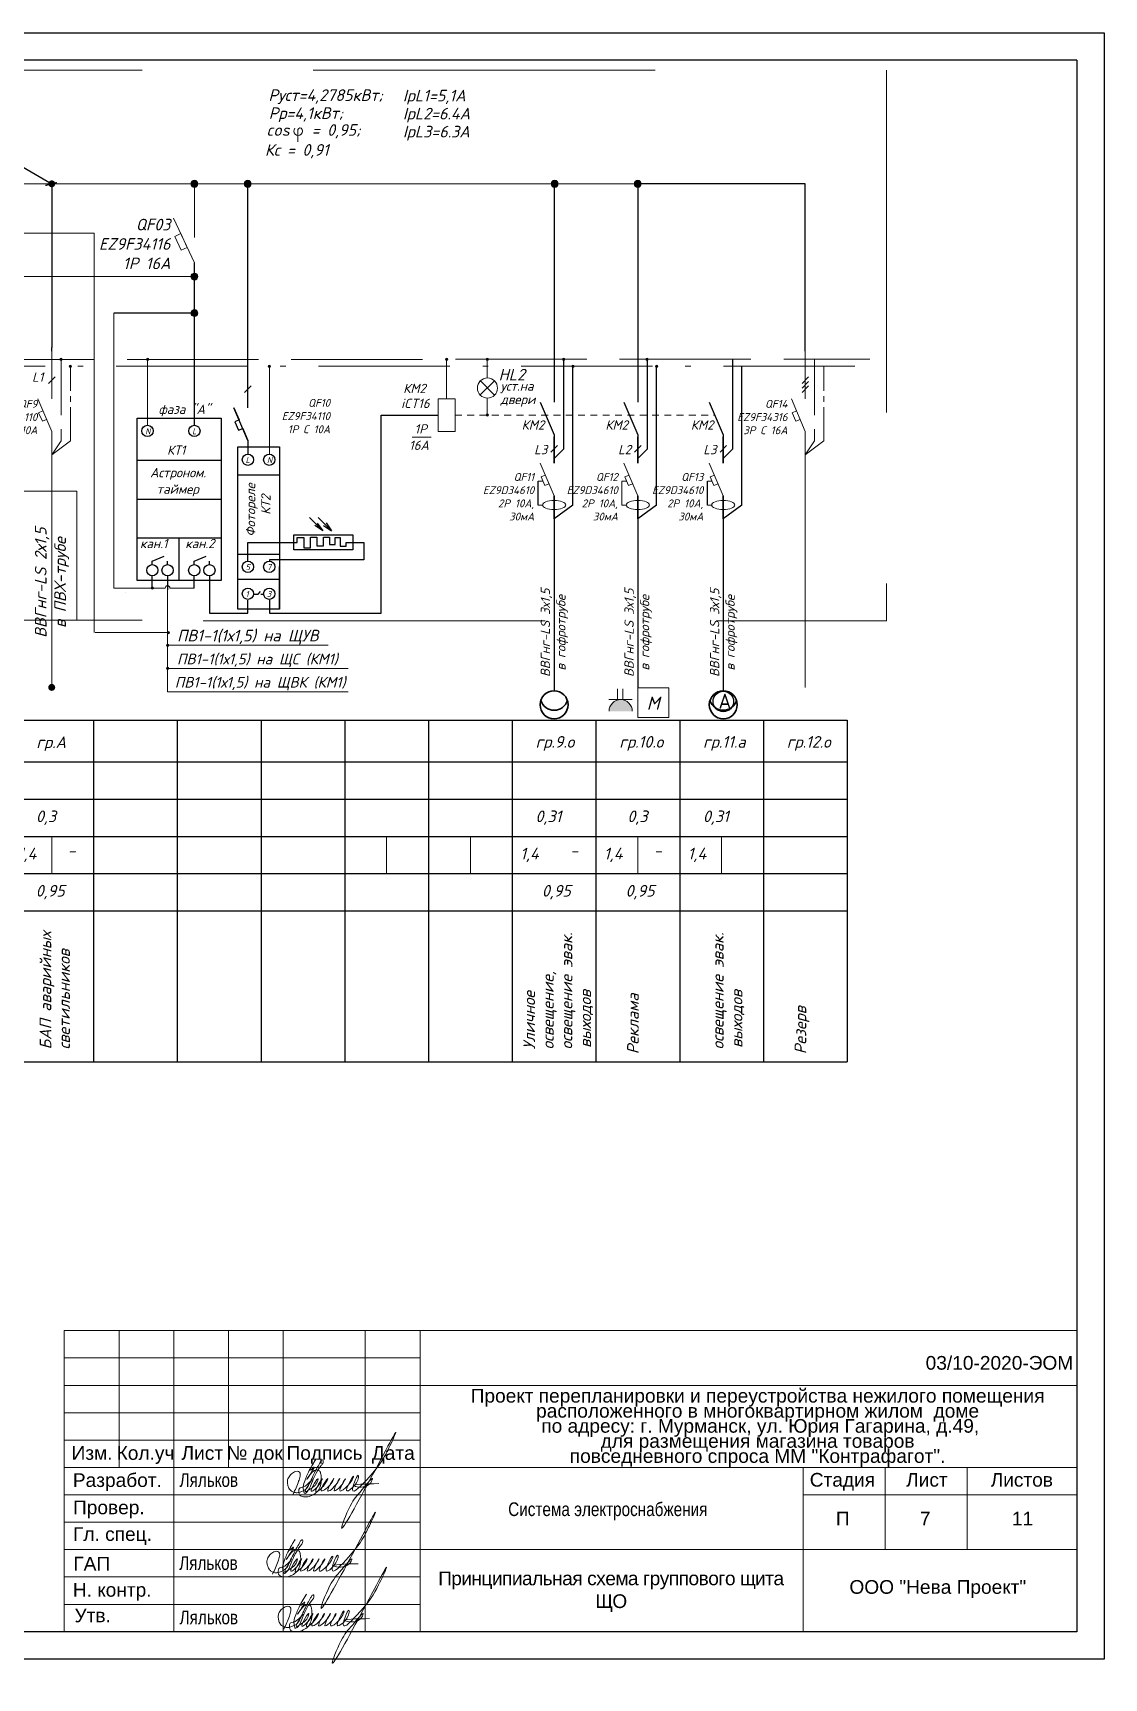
# Model space of a CAD drawing. Header units: metres. Extents: x -472 to 201, y -446 to -235.
# Drawn here: x -113.64 to -94.06, y -375.66 to -345.61 of the extents above; entities that cross this region are included whole.
import ezdxf
from ezdxf import colors
from ezdxf.entities.mleader import LeaderData, LeaderLine
from ezdxf.enums import TextEntityAlignment as Align
from ezdxf.math import Vec2, Vec3

# ---------------------------------------------------------------- set-up
doc = ezdxf.new("R2010")
doc.units = ezdxf.units.M
doc.header["$MEASUREMENT"] = 0
for name, pattern in [('ACAD_ISO02W100', [15, 12, -3]), ('ACAD_ISO04W100', [30, 24, -3, 0, -3]), ('ACAD_ISO10W100', [18, 12, -3, 0, -3]), ('HIDDEN2', [0.1875, 0.125, -0.0625]), ('K5LT_THIN', [0])]:
    doc.linetypes.add(name, pattern=pattern)
for name, color, linetype in [('04-ЭО_схема', 250, 'Continuous'), ('Системный слой', 7, 'Continuous'), ('Электрика', 7, 'Continuous'), ('ЭО_схема', 250, 'Continuous')]:
    doc.layers.add(name, color=color, linetype=linetype)
for name, color, linetype, lineweight in [('Level 63', 7, 'Continuous', 0), ('to-text', 7, 'Continuous', 5), ('КОПИЯ 0', 7, 'Continuous', 15), ('Текст', 7, 'Continuous', 13), ('тонкий', 7, 'Continuous', 9), ('ЭО', 10, 'Continuous', 35)]:
    doc.layers.add(name, color=color, linetype=linetype, lineweight=lineweight)
doc.styles.add('GOST 2.304', font='CS_Gost2304.shx')
doc.styles.get("Standard").update_dxf_attribs({"font": 'txt.shx'})
doc.styles.add('Style-Arial', font='arial.ttf')
doc.styles.add('ГОСТ 400', font='isocpeur.ttf', dxfattribs={"width": 0.8, "oblique": 15, "height": 400})
doc.styles.add('СТАНДАРТ', font='isocpeui.ttf', dxfattribs={"height": 0.25})

# ---------------------------------------------------------------- blocks, each defined once
blk = doc.blocks.new('рамка')
for p, q in [((15611.99, 1660.01), (16031.99, 1660.01)), ((15611.99, 1363.01), (15611.99, 1660.01)), ((16031.99, 1660.01), (16031.99, 1363.01)), ((16026.99, 1655.01), (15631.99, 1655.01)), ((15631.99, 1368.01), (15631.99, 1655.01)), ((16026.99, 1655.01), (16026.99, 1368.01)), ((16026.99, 1368.01), (15631.99, 1368.01)), ((16031.99, 1363.01), (15611.99, 1363.01))]:
    blk.add_line(p, q)
at = {"extrusion": (0, 1, 0)}
for points, elevation in [([(-15631.99, 0), (-15611.99, 0)], 1518.01), ([(-15616.99, 0), (-15631.99, 0)], 1508.01), ([(-15616.99, 0), (-15631.99, 0)], 1493.01), ([(-15616.99, 0), (-15631.99, 0)], 1473.01), ([(-15611.99, 0), (-15631.99, 0)], 1453.01), ([(-15619.99, 0), (-15631.99, 0)], 1428.01), ([(-15619.99, 0), (-15631.99, 0)], 1393.01), ([(-15631.99, 0), (-15619.99, 0)], 1368.01)]:
    blk.add_lwpolyline(points, dxfattribs=dict(at, elevation=elevation))
at = {"extrusion": (1, 0, 0)}
for points, elevation in [([(1453.01, 0), (1518.01, 0)], 15616.99), ([(1453.01, 0), (1518.01, 0)], 15621.99), ([(1453.01, 0), (1518.01, 0)], 15626.99), ([(1368.01, 0), (1453.01, 0)], 15619.99), ([(1368.01, 0), (1453.01, 0)], 15624.99)]:
    blk.add_lwpolyline(points, dxfattribs=dict(at, elevation=elevation))
at = {"layer": 'to-text', "style": 'СТАНДАРТ', "oblique": 0.2618}
for s, p in [('Согласовано', (15615.44, 1466.54)), ('Взам. инв. N%%D ', (15623.99, 1428.75)), ('Подп. и дата', (15623.99, 1397.37)), ('Инв. N%%D подл.', (15623.56, 1370.36))]:
    blk.add_text(s, height=2.5, rotation=90, dxfattribs=at).set_placement(p)
blk = doc.blocks.new('S201')
at = {"color": 0}
for p, q in [((0, -11), (0, -0.75)), ((-0.71, -7.71), (0.71, -6.29)), ((0, -4), (0, -11)), ((-3, -11), (0, -18)), ((-1.9, -13.58), (-2.81, -13.98)), ((-2.81, -13.98), (-2.02, -15.81)), ((-2.02, -15.81), (-1.11, -15.42)), ((0, -23), (0, -18)), ((4, -20), (0, -23)), ((2, -20), (0, -23))]:
    blk.add_line(p, q, dxfattribs=at)
at = {"color": 0, "linetype": 'ACAD_ISO02W100'}
blk.add_line((2, -2.5), (2, -20), dxfattribs=at)
at = {"color": 0, "linetype": 'ACAD_ISO04W100', "ltscale": 0.3}
blk.add_line((4, -20), (4, -4), dxfattribs=at)
blk = doc.blocks.new('Светильник ДРЛ')
at = {"layer": 'ЭО'}
blk.add_circle((0, 300), 300, dxfattribs=at)
blk.add_arc((0, 483), 300, 197.7524, 342.2476, dxfattribs=at)
blk = doc.blocks.new('A$C7DAC6763')
blk.add_line((0.88, 2.32), (0.88, 0))
for centre, radius, start, end in [((0.93, 2.3), 0.93, 139.3706, 43.0919), ((1.37, 2.45), 0.511, 64.7496, 193.4068)]:
    blk.add_arc(centre, radius, start, end)
blk = doc.blocks.new('_ArchTick')
at = {"color": 0, "linetype": 'ByBlock', "lineweight": 30, "const_width": 0.15}
blk.add_lwpolyline([(-0.5, -0.5), (0.5, 0.5)], dxfattribs=at)

msp = doc.modelspace()

# ---------------------------------------------------------------- hatches: boundary and pattern name
at = {"layer": '04-ЭО_схема', "lineweight": 18}
h = msp.add_hatch(color=7, dxfattribs=at)
edge = h.paths.add_edge_path()
edge.add_arc((-113.294, -348.366), 0.0638, 0, 360)
h = msp.add_hatch(color=7, dxfattribs=at)
edge = h.paths.add_edge_path()
edge.add_arc((-110.687, -348.366), 0.0638, 0, 360)
h = msp.add_hatch(color=7, dxfattribs=at)
edge = h.paths.add_edge_path()
edge.add_arc((-109.712, -348.366), 0.0638, 0, 360)
h = msp.add_hatch(color=7, dxfattribs=at)
edge = h.paths.add_edge_path()
edge.add_arc((-104.104, -348.366), 0.0638, 0, 360)
h = msp.add_hatch(color=7, dxfattribs=at)
edge = h.paths.add_edge_path()
edge.add_arc((-102.586, -348.366), 0.0638, 0, 360)
h = msp.add_hatch(color=7, dxfattribs=at)
edge = h.paths.add_edge_path()
edge.add_arc((-110.687, -350.06), 0.0638, 0, 360)
h = msp.add_hatch(color=7, dxfattribs=at)
edge = h.paths.add_edge_path()
edge.add_arc((-110.687, -350.726), 0.0638, 0, 360)
h = msp.add_hatch(color=1, dxfattribs=at)
edge = h.paths.add_edge_path()
edge.add_arc((-113.294, -357.563), 0.0638, 0, 360)
at = {"layer": 'КОПИЯ 0'}
h = msp.add_hatch(color=256, dxfattribs=at)
edge = h.paths.add_edge_path()
edge.add_arc((-109.707, -348.362), 0.0213, 0, 360)
h = msp.add_hatch(color=256, dxfattribs=at)
edge = h.paths.add_edge_path()
edge.add_arc((-104.099, -348.362), 0.0213, 0, 360)
h = msp.add_hatch(color=256, dxfattribs=at)
edge = h.paths.add_edge_path()
edge.add_arc((-102.581, -348.362), 0.0213, 0, 360)
h = msp.add_hatch(color=256, dxfattribs=at)
edge = h.paths.add_edge_path()
edge.add_arc((-110.687, -350.726), 0.0213, 0, 360)
h = msp.add_hatch(color=256, dxfattribs=at)
edge = h.paths.add_edge_path()
edge.add_arc((-113.124, -351.57), 0.0213, 0, 360)
h = msp.add_hatch(color=256, dxfattribs=at)
edge = h.paths.add_edge_path()
edge.add_arc((-112.956, -351.698), 0.0213, 0, 360)
h = msp.add_hatch(color=256, dxfattribs=at)
edge = h.paths.add_edge_path()
edge.add_arc((-111.544, -351.572), 0.0213, 0, 360)
h = msp.add_hatch(color=256, dxfattribs=at)
edge = h.paths.add_edge_path()
edge.add_arc((-109.316, -351.698), 0.0213, 0, 360)
h = msp.add_hatch(color=256, dxfattribs=at)
edge = h.paths.add_edge_path()
edge.add_arc((-106.078, -351.571), 0.0213, 0, 360)
h = msp.add_hatch(color=256, dxfattribs=at)
edge = h.paths.add_edge_path()
edge.add_arc((-105.335, -351.57), 0.0213, 0, 360)
h = msp.add_hatch(color=256, dxfattribs=at)
edge = h.paths.add_edge_path()
edge.add_arc((-103.941, -351.571), 0.0213, 0, 360)
h = msp.add_hatch(color=256, dxfattribs=at)
edge = h.paths.add_edge_path()
edge.add_arc((-103.771, -351.698), 0.0213, 0, 360)
h = msp.add_hatch(color=256, dxfattribs=at)
edge = h.paths.add_edge_path()
edge.add_arc((-102.415, -351.571), 0.0213, 0, 360)
h = msp.add_hatch(color=256, dxfattribs=at)
edge = h.paths.add_edge_path()
edge.add_arc((-102.239, -351.698), 0.0213, 0, 360)
h = msp.add_hatch(color=256, dxfattribs=at)
edge = h.paths.add_edge_path()
edge.add_arc((-105.335, -352.59), 0.0213, 0, 360)
h = msp.add_hatch(color=256, dxfattribs=at)
edge = h.paths.add_edge_path()
edge.add_arc((-111.456, -355.749), 0.0213, 0, 360)
h = msp.add_hatch(color=256, dxfattribs=at)
edge = h.paths.add_edge_path()
edge.add_arc((-111.161, -356.562), 0.0213, 0, 360)
h = msp.add_hatch(color=256, dxfattribs=at)
edge = h.paths.add_edge_path()
edge.add_arc((-111.178, -356.792), 0.0213, 0, 360)
h = msp.add_hatch(color=256, dxfattribs=at)
edge = h.paths.add_edge_path()
edge.add_arc((-111.178, -357.217), 0.0213, 0, 360)
at = {"layer": 'ЭО', "lineweight": 13, "ltscale": 238.095238}
h = msp.add_hatch(color=256, dxfattribs=at)
h.dxf.hatch_style = 1
edge = h.paths.add_edge_path()
edge.add_line((-103.111, -357.999), (-102.686, -357.999))
edge.add_arc((-102.898, -357.999), 0.212, 360, 540)

# ---------------------------------------------------------------- linework, layer by layer
at = {"color": 0, "linetype": 'ACAD_ISO02W100'}
for p, q in [((-103.944, -351.571), (-103.944, -353.212)), ((-102.414, -351.571), (-102.414, -353.212)), ((-100.853, -351.571), (-100.853, -353.212))]:
    msp.add_line(p, q, dxfattribs=at)
at = {"color": 0, "linetype": 'ACAD_ISO04W100', "ltscale": 0.3}
for p, q in [((-103.774, -354.232), (-103.774, -351.698)), ((-102.244, -354.232), (-102.244, -351.698)), ((-100.683, -354.232), (-100.683, -351.698))]:
    msp.add_line(p, q, dxfattribs=at)
at = {"color": 0}
for p, q in [((-102.414, -353.212), (-102.584, -353.382)), ((-104.405, -354.232), (-104.405, -353.798)), ((-101.313, -354.232), (-101.313, -353.798)), ((-104.114, -354.487), (-104.114, -354.062)), ((-103.774, -354.232), (-104.114, -354.487)), ((-102.584, -354.487), (-102.584, -354.062)), ((-102.244, -354.232), (-102.584, -354.487)), ((-101.023, -354.487), (-101.023, -354.062)), ((-100.683, -354.232), (-101.023, -354.487))]:
    msp.add_line(p, q, dxfattribs=at)
at = {"color": 1, "linetype": 'ByBlock', "transparency": 33554687}
msp.add_circle((-101.022, -357.821), 0.187, dxfattribs=at)
at = {"color": 5, "linetype": 'Continuous', "lineweight": 0}
for points in [[(-108.884, -372.297), (-108.782, -372.062), (-108.757, -371.968), (-108.757, -371.915), (-108.788, -371.884), (-108.837, -371.884), (-108.914, -371.928), (-108.969, -371.998), (-108.984, -372.038), (-108.984, -372.107), (-108.967, -372.171), (-108.924, -372.231), (-108.875, -372.26), (-108.808, -372.271), (-108.74, -372.253), (-108.681, -372.226), (-108.641, -372.195), (-108.57, -372.071), (-108.504, -371.935), (-108.45, -371.825), (-108.394, -371.728), (-108.356, -371.675), (-108.339, -371.671), (-108.332, -371.696), (-108.343, -371.737), (-108.376, -371.782), (-108.567, -372.15), (-108.628, -372.255), (-108.673, -372.282), (-108.686, -372.261), (-108.691, -372.239), (-108.699, -372.164), (-108.666, -372.04), (-108.571, -371.834), (-108.472, -371.663), (-108.569, -371.861), (-108.506, -371.805), (-108.635, -372.028), (-108.534, -371.898), (-108.46, -371.855), (-108.404, -371.87), (-108.377, -371.93), (-108.369, -372.027), (-108.44, -372.25), (-108.528, -372.314), (-108.592, -372.341), (-108.692, -372.345), (-108.76, -372.316), (-108.773, -372.294), (-108.78, -372.243), (-108.767, -372.192), (-108.691, -372.164), (-108.538, -372.027), (-108.654, -372.255), (-108.594, -372.22), (-108.44, -372.066), (-108.428, -372.021), (-108.553, -372.238), (-108.42, -372.137), (-108.352, -372.014), (-108.469, -372.247), (-108.307, -372.119), (-108.249, -372.014), (-108.372, -372.231), (-108.206, -372.125), (-108.139, -372.014), (-108.249, -372.234), (-108.079, -372.097), (-108.032, -372.014), (-108.133, -372.23), (-107.936, -372.038), (-107.931, -372.026), (-108.029, -372.218), (-107.785, -371.992), (-107.782, -371.982), (-107.906, -372.222), (-107.687, -371.991), (-107.687, -371.962), (-107.797, -372.21), (-107.496, -371.985), (-107.152, -371.492), (-107.017, -371.202), (-107.995, -372.895), (-107.812, -372.463), (-107.587, -372.172), (-107.434, -372.019), (-107.489, -372.116), (-107.76, -372.148), (-107.317, -372.105)], [(-109.26, -373.759), (-109.157, -373.524), (-109.132, -373.43), (-109.132, -373.377), (-109.163, -373.345), (-109.212, -373.345), (-109.29, -373.39), (-109.345, -373.46), (-109.359, -373.5), (-109.359, -373.569), (-109.342, -373.632), (-109.299, -373.693), (-109.25, -373.722), (-109.183, -373.733), (-109.115, -373.714), (-109.057, -373.688), (-109.017, -373.657), (-108.945, -373.533), (-108.879, -373.397), (-108.825, -373.287), (-108.769, -373.189), (-108.732, -373.137), (-108.714, -373.133), (-108.708, -373.158), (-108.719, -373.199), (-108.751, -373.243), (-108.942, -373.612), (-109.003, -373.717), (-109.049, -373.743), (-109.061, -373.722), (-109.067, -373.701), (-109.074, -373.626), (-109.041, -373.502), (-108.946, -373.295), (-108.848, -373.125), (-108.945, -373.323), (-108.882, -373.267), (-109.01, -373.49), (-108.91, -373.36), (-108.836, -373.317), (-108.779, -373.332), (-108.753, -373.392), (-108.745, -373.489), (-108.815, -373.712), (-108.903, -373.776), (-108.968, -373.803), (-109.067, -373.807), (-109.136, -373.777), (-109.148, -373.756), (-109.156, -373.705), (-109.142, -373.654), (-109.066, -373.626), (-108.913, -373.489), (-109.029, -373.716), (-108.969, -373.682), (-108.815, -373.528), (-108.803, -373.483), (-108.928, -373.699), (-108.795, -373.598), (-108.727, -373.476), (-108.844, -373.709), (-108.682, -373.581), (-108.624, -373.476), (-108.747, -373.693), (-108.581, -373.587), (-108.515, -373.476), (-108.624, -373.695), (-108.454, -373.559), (-108.407, -373.476), (-108.509, -373.692), (-108.311, -373.5), (-108.306, -373.488), (-108.405, -373.68), (-108.16, -373.453), (-108.158, -373.443), (-108.282, -373.684), (-108.063, -373.453), (-108.063, -373.424), (-108.172, -373.672), (-107.872, -373.447), (-107.528, -372.954), (-107.393, -372.664), (-108.37, -374.357), (-108.187, -373.925), (-107.962, -373.634), (-107.809, -373.481), (-107.865, -373.577), (-108.135, -373.61), (-107.692, -373.567)], [(-109.054, -374.76), (-108.951, -374.525), (-108.926, -374.431), (-108.926, -374.378), (-108.957, -374.347), (-109.006, -374.347), (-109.084, -374.391), (-109.139, -374.461), (-109.153, -374.502), (-109.153, -374.57), (-109.136, -374.634), (-109.093, -374.695), (-109.044, -374.723), (-108.977, -374.734), (-108.909, -374.716), (-108.851, -374.689), (-108.81, -374.658), (-108.739, -374.535), (-108.673, -374.399), (-108.619, -374.288), (-108.563, -374.191), (-108.526, -374.139), (-108.508, -374.134), (-108.502, -374.159), (-108.513, -374.2), (-108.545, -374.245), (-108.736, -374.613), (-108.797, -374.719), (-108.843, -374.745), (-108.855, -374.724), (-108.86, -374.703), (-108.868, -374.627), (-108.835, -374.504), (-108.74, -374.297), (-108.642, -374.127), (-108.739, -374.324), (-108.676, -374.268), (-108.804, -374.491), (-108.704, -374.361), (-108.63, -374.318), (-108.573, -374.333), (-108.546, -374.393), (-108.539, -374.49), (-108.609, -374.713), (-108.697, -374.777), (-108.762, -374.804), (-108.861, -374.808), (-108.93, -374.779), (-108.942, -374.757), (-108.95, -374.707), (-108.936, -374.655), (-108.86, -374.628), (-108.707, -374.491), (-108.823, -374.718), (-108.763, -374.684), (-108.609, -374.529), (-108.597, -374.484), (-108.722, -374.701), (-108.589, -374.6), (-108.521, -374.477), (-108.638, -374.71), (-108.476, -374.582), (-108.418, -374.477), (-108.541, -374.695), (-108.375, -374.589), (-108.308, -374.477), (-108.418, -374.697), (-108.248, -374.56), (-108.201, -374.477), (-108.303, -374.694), (-108.105, -374.502), (-108.1, -374.489), (-108.199, -374.682), (-107.954, -374.455), (-107.952, -374.445), (-108.076, -374.685), (-107.857, -374.455), (-107.857, -374.426), (-107.966, -374.674), (-107.666, -374.449), (-107.322, -373.956), (-107.187, -373.665), (-108.164, -375.358), (-107.981, -374.926), (-107.756, -374.636), (-107.603, -374.482), (-107.659, -374.579), (-107.929, -374.611), (-107.486, -374.569)]]:
    msp.add_spline(points, degree=3, dxfattribs=at)
at = {"layer": '04-ЭО_схема', "color": 7, "lineweight": 18}
for p, q in [((-120.705, -348.366), (-102.584, -348.366)), ((-110.687, -348.366), (-110.687, -349.347)), ((-110.687, -349.807), (-111.066, -348.996)), ((-119.681, -349.266), (-112.52, -349.266)), ((-112.52, -349.266), (-112.52, -356.562)), ((-111.045, -349.327), (-110.935, -349.276)), ((-110.927, -349.578), (-111.045, -349.327)), ((-110.935, -349.276), (-110.818, -349.527)), ((-110.818, -349.527), (-110.927, -349.578)), ((-114.616, -350.06), (-110.687, -350.06)), ((-112.16, -350.728), (-112.16, -355.749)), ((-110.687, -351.706), (-110.687, -352.645)), ((-105.335, -351.913), (-105.335, -351.571)), ((-106.078, -352.294), (-106.078, -352.293)), ((-105.335, -352.592), (-105.335, -352.28)), ((-112.16, -355.749), (-111.22, -355.749)), ((-111.178, -355.608), (-111.178, -356.332)), ((-111.178, -355.713), (-111.178, -357.642)), ((-111.135, -355.749), (-110.689, -355.749)), ((-111.178, -356.792), (-111.178, -356.332)), ((-111.161, -356.562), (-112.503, -356.562)), ((-111.178, -356.792), (-108.245, -356.792)), ((-111.178, -357.217), (-107.88, -357.217)), ((-111.178, -357.642), (-108.245, -357.642)), ((-111.178, -357.642), (-107.88, -357.642))]:
    msp.add_line(p, q, dxfattribs=at)
at = {"layer": '04-ЭО_схема', "color": 7}
for p, q in [((-113.294, -348.366), (-113.294, -351.358)), ((-104.114, -348.366), (-104.114, -352.355)), ((-102.584, -348.366), (-102.584, -352.355)), ((-99.524, -348.366), (-102.584, -348.366)), ((-99.524, -351.422), (-99.524, -348.366)), ((-110.687, -352.776), (-110.687, -349.807)), ((-110.687, -350.726), (-112.16, -350.728)), ((-104.114, -351.692), (-104.114, -352.355)), ((-102.584, -351.692), (-102.584, -352.355)), ((-104.369, -352.355), (-104.114, -352.95)), ((-102.839, -352.355), (-102.584, -352.95)), ((-101.278, -352.355), (-101.023, -352.95)), ((-111.731, -352.645), (-110.199, -352.645)), ((-111.731, -355.608), (-111.731, -352.645)), ((-110.199, -352.645), (-110.199, -355.608)), ((-106.939, -352.592), (-106.231, -352.592)), ((-104.114, -352.95), (-104.114, -353.467)), ((-104.114, -353.467), (-104.114, -352.984)), ((-102.584, -352.95), (-102.584, -353.467)), ((-102.584, -353.467), (-102.584, -352.984)), ((-101.023, -352.95), (-101.023, -353.467)), ((-101.023, -353.467), (-101.023, -352.984)), ((-109.896, -353.172), (-109.13, -353.172)), ((-109.896, -356.135), (-109.896, -353.172)), ((-109.13, -353.172), (-109.13, -356.135)), ((-104.174, -353.269), (-104.054, -353.148)), ((-103.944, -353.212), (-104.114, -353.382)), ((-102.644, -353.269), (-102.524, -353.148)), ((-101.083, -353.269), (-100.963, -353.148)), ((-100.853, -353.212), (-101.023, -353.382)), ((-111.731, -353.411), (-110.199, -353.411)), ((-109.896, -353.683), (-109.13, -353.683)), ((-111.731, -354.127), (-110.199, -354.127)), ((-104.114, -354.062), (-104.114, -354.725)), ((-102.584, -354.062), (-102.584, -354.725)), ((-101.023, -354.062), (-101.023, -354.725)), ((-108.343, -354.704), (-108.584, -354.463)), ((-108.423, -354.461), (-108.183, -354.701)), ((-111.731, -354.829), (-110.199, -354.829)), ((-110.965, -355.608), (-110.965, -354.829)), ((-108.81, -354.916), (-108.81, -354.823)), ((-108.81, -354.823), (-108.689, -354.823)), ((-108.343, -354.704), (-108.486, -354.606)), ((-108.441, -354.561), (-108.343, -354.704)), ((-108.326, -354.604), (-108.183, -354.701)), ((-108.28, -354.559), (-108.183, -354.701)), ((-104.114, -354.725), (-104.114, -357.626)), ((-102.584, -354.725), (-102.584, -357.573)), ((-101.023, -354.725), (-101.023, -357.626)), ((-109.896, -355.127), (-109.13, -355.127)), ((-108.869, -354.916), (-108.81, -354.916)), ((-111.456, -355.257), (-111.24, -355.165)), ((-111.456, -355.321), (-111.456, -355.257)), ((-111.178, -355.321), (-111.178, -355.258)), ((-110.689, -355.257), (-110.474, -355.165)), ((-110.689, -355.321), (-110.689, -355.257)), ((-110.412, -355.321), (-110.412, -355.258)), ((-109.13, -356.135), (-109.13, -355.356)), ((-110.199, -355.608), (-111.731, -355.608)), ((-111.456, -355.749), (-111.456, -355.528)), ((-111.178, -355.528), (-111.178, -355.78)), ((-110.689, -355.749), (-110.689, -355.528)), ((-110.412, -355.528), (-110.412, -355.834)), ((-109.896, -355.584), (-109.13, -355.584)), ((-111.942, -355.834), (-111.942, -355.834)), ((-109.13, -356.135), (-109.896, -356.135)), ((-127.527, -358.159), (-107.769, -358.159)), ((-126.894, -358.159), (-101.819, -358.159)), ((-123.834, -358.159), (-98.759, -358.159)), ((-112.529, -358.159), (-112.529, -364.401)), ((-110.999, -358.159), (-110.999, -364.401)), ((-109.469, -358.159), (-109.469, -364.401)), ((-107.939, -358.159), (-107.939, -364.401)), ((-106.409, -358.159), (-106.409, -364.401)), ((-106.409, -358.159), (-106.409, -364.401)), ((-106.409, -358.159), (-106.409, -364.401)), ((-106.409, -358.159), (-106.409, -364.401)), ((-106.409, -358.159), (-106.409, -364.401)), ((-104.879, -358.159), (-104.879, -364.401)), ((-104.879, -358.159), (-104.879, -364.401)), ((-103.349, -358.159), (-103.349, -364.401)), ((-101.819, -358.159), (-101.819, -364.401)), ((-101.819, -358.159), (-101.819, -364.401)), ((-101.819, -358.159), (-101.819, -364.401)), ((-100.289, -358.159), (-100.289, -364.401)), ((-100.289, -358.159), (-100.289, -364.401)), ((-100.289, -358.159), (-100.289, -364.401)), ((-98.759, -358.159), (-98.759, -364.401)), ((-131.123, -358.924), (-101.819, -358.924)), ((-128.063, -358.924), (-98.759, -358.924)), ((-131.123, -359.604), (-101.819, -359.604)), ((-128.063, -359.604), (-98.759, -359.604)), ((-131.123, -360.284), (-101.819, -360.284)), ((-128.063, -360.284), (-98.759, -360.284)), ((-131.123, -360.964), (-101.819, -360.964)), ((-128.063, -360.964), (-98.759, -360.964)), ((-131.123, -361.644), (-101.819, -361.644)), ((-128.063, -361.644), (-98.759, -361.644)), ((-132.534, -364.401), (-101.819, -364.401)), ((-129.474, -364.401), (-98.759, -364.401))]:
    msp.add_line(p, q, dxfattribs=at)
for points in [[(-109.709, -352.457), (-109.709, -348.387)], [(-113.294, -351.422), (-113.294, -351.358)], [(-109.769, -352.177), (-109.649, -352.057)], [(-99.584, -352.096), (-99.464, -351.976)], [(-99.584, -352.177), (-99.464, -352.057)], [(-109.709, -353.052), (-109.964, -352.457), (-109.87, -352.676), (-109.948, -352.71), (-109.881, -352.866), (-109.803, -352.833), (-109.709, -353.052), (-109.709, -353.303)], [(-109.315, -355.964), (-109.315, -356.207), (-107.276, -356.207), (-107.276, -352.592), (-106.939, -352.592)], [(-108.689, -354.823), (-108.689, -355.013), (-108.566, -355.013), (-108.566, -354.822), (-108.448, -354.822), (-108.448, -354.977), (-108.329, -354.977), (-108.329, -354.822), (-108.221, -354.822), (-108.221, -354.954), (-108.118, -354.954), (-108.118, -354.824), (-108.021, -354.824), (-108.021, -354.983), (-107.914, -354.983), (-107.914, -354.916), (-107.859, -354.916)], [(-109.708, -355.258), (-109.708, -354.916), (-108.869, -354.916)], [(-107.863, -354.916), (-107.589, -354.916), (-107.589, -355.232), (-109.316, -355.232), (-109.316, -355.258)], [(-110.412, -355.834), (-110.412, -356.207), (-109.713, -356.207), (-109.713, -355.969)], [(-109.605, -355.858), (-109.521, -355.858), (-109.477, -355.812)], [(-109.476, -355.858), (-109.423, -355.858)]]:
    msp.add_lwpolyline(points, dxfattribs=at)
at = {"layer": '04-ЭО_схема', "color": 7, "lineweight": 18}
msp.add_lwpolyline([(-105.925, -352.889), (-105.925, -352.294), (-106.231, -352.294), (-106.231, -352.889)], close=True, dxfattribs=at)
at = {"layer": '04-ЭО_схема', "color": 7}
msp.add_lwpolyline([(-108.869, -354.779), (-107.792, -354.779), (-107.792, -355.051), (-108.869, -355.051)], close=True, dxfattribs=at)
at = {"layer": '04-ЭО_схема', "color": 7, "lineweight": 18}
for centre in [(-110.687, -348.366), (-109.712, -348.366), (-104.104, -348.366), (-102.586, -348.366), (-110.687, -350.06), (-110.687, -350.726)]:
    msp.add_circle(centre, 0.0638, dxfattribs=at)
at = {"layer": '04-ЭО_схема', "color": 7}
for centre in [(-111.544, -352.879), (-110.687, -352.879), (-109.709, -353.406), (-109.32, -353.406), (-111.456, -355.424), (-111.178, -355.424), (-110.689, -355.424), (-110.412, -355.424), (-109.709, -355.361), (-109.32, -355.361), (-109.709, -355.853), (-109.32, -355.853)]:
    msp.add_circle(centre, 0.103, dxfattribs=at)
at = {"layer": '04-ЭО_схема', "color": 7, "lineweight": 18}
msp.add_arc((-111.178, -355.749), 0.0425, 0, 180, dxfattribs=at)
at = {"layer": 'Level 63', "color": 7, "linetype": 'Continuous', "lineweight": 13}
for p, q in [((-113.064, -369.31), (-94.564, -369.31)), ((-113.064, -369.31), (-113.064, -374.81)), ((-112.064, -369.31), (-112.064, -371.81)), ((-111.064, -369.31), (-111.064, -374.81)), ((-110.064, -369.31), (-110.064, -371.81)), ((-109.064, -369.31), (-109.064, -374.81)), ((-107.564, -369.31), (-107.564, -374.81)), ((-106.564, -369.31), (-106.564, -374.81)), ((-106.564, -370.31), (-94.564, -370.31)), ((-113.064, -371.31), (-106.564, -371.31)), ((-113.064, -371.81), (-106.564, -371.81)), ((-106.564, -371.81), (-94.564, -371.81)), ((-99.564, -372.31), (-94.564, -372.31)), ((-106.564, -373.31), (-94.564, -373.31))]:
    msp.add_line(p, q, dxfattribs=at)
at = {"layer": 'Level 63', "color": 7, "linetype": 'Continuous', "lineweight": 0}
for p, q in [((-113.064, -369.81), (-106.564, -369.81)), ((-113.064, -370.31), (-106.564, -370.31)), ((-113.064, -370.81), (-106.564, -370.81)), ((-113.064, -372.31), (-106.564, -372.31)), ((-113.064, -372.81), (-106.564, -372.81)), ((-113.064, -373.31), (-106.564, -373.31)), ((-113.064, -373.81), (-106.564, -373.81)), ((-113.064, -374.31), (-106.564, -374.31))]:
    msp.add_line(p, q, dxfattribs=at)
at = {"layer": 'Level 63', "color": 7, "linetype": 'Continuous', "lineweight": 13, "flags": 128}
for points in [[(-99.564, -371.81), (-99.564, -374.81)], [(-98.064, -371.81), (-98.064, -373.31)], [(-96.564, -371.81), (-96.564, -373.31)]]:
    msp.add_lwpolyline(points, dxfattribs=at)
at = {"layer": 'КОПИЯ 0', "linetype": 'ACAD_ISO02W100', "ltscale": 0.2}
msp.add_line((-126.917, -351.573), (-98.345, -351.571), dxfattribs=at)
at = {"layer": 'КОПИЯ 0', "linetype": 'ACAD_ISO10W100', "ltscale": 0.2}
msp.add_line((-126.917, -351.698), (-98.195, -351.698), dxfattribs=at)
at = {"layer": 'КОПИЯ 0', "linetype": 'ACAD_ISO02W100'}
for p, q in [((-111.544, -352.776), (-111.544, -351.572)), ((-106.078, -351.571), (-106.078, -352.294))]:
    msp.add_line(p, q, dxfattribs=at)
at = {"layer": 'КОПИЯ 0'}
for p, q in [((-113.294, -353.311), (-113.294, -357.563)), ((-99.524, -353.311), (-99.524, -357.563)), ((-104.369, -353.467), (-104.114, -354.062)), ((-102.839, -353.467), (-102.584, -354.062)), ((-101.278, -353.467), (-101.023, -354.062)), ((-104.405, -353.798), (-104.32, -353.798)), ((-104.275, -353.687), (-104.353, -353.72)), ((-104.353, -353.72), (-104.286, -353.876)), ((-104.286, -353.876), (-104.209, -353.843)), ((-102.875, -354.232), (-102.875, -353.798)), ((-102.875, -353.798), (-102.79, -353.798)), ((-102.745, -353.687), (-102.823, -353.72)), ((-102.823, -353.72), (-102.756, -353.876)), ((-102.756, -353.876), (-102.679, -353.843)), ((-101.313, -353.798), (-101.228, -353.798)), ((-101.184, -353.687), (-101.262, -353.72)), ((-101.262, -353.72), (-101.195, -353.876)), ((-101.195, -353.876), (-101.117, -353.843)), ((-104.327, -354.232), (-104.405, -354.232)), ((-102.797, -354.232), (-102.875, -354.232)), ((-101.235, -354.232), (-101.313, -354.232))]:
    msp.add_line(p, q, dxfattribs=at)
at = {"layer": 'КОПИЯ 0', "ltscale": 238.095238}
for p, q in [((-113.294, -360.284), (-113.294, -360.964)), ((-107.174, -360.284), (-107.174, -360.964)), ((-105.644, -360.284), (-105.644, -360.964)), ((-105.644, -360.284), (-105.644, -360.964)), ((-102.584, -360.284), (-102.584, -360.964)), ((-102.584, -360.284), (-102.584, -360.964)), ((-101.054, -360.284), (-101.054, -360.964)), ((-101.054, -360.284), (-101.054, -360.964))]:
    msp.add_line(p, q, dxfattribs=at)
at = {"layer": 'КОПИЯ 0', "linetype": 'ACAD_ISO10W100'}
msp.add_lwpolyline([(-109.316, -353.304), (-109.316, -351.7)], dxfattribs=at)
at = {"layer": 'КОПИЯ 0'}
for centre, radius in [((-109.712, -348.366), 0.0638), ((-109.707, -348.362), 0.0213), ((-104.104, -348.366), 0.0638), ((-104.099, -348.362), 0.0213), ((-102.586, -348.366), 0.0638), ((-102.581, -348.362), 0.0213), ((-110.687, -350.726), 0.0213), ((-113.124, -351.57), 0.0213), ((-112.956, -351.698), 0.0213), ((-111.544, -351.572), 0.0213), ((-109.316, -351.698), 0.0213), ((-106.078, -351.571), 0.0213), ((-105.335, -351.57), 0.0213), ((-103.941, -351.571), 0.0213), ((-103.771, -351.698), 0.0213), ((-102.415, -351.571), 0.0213), ((-102.239, -351.698), 0.0213), ((-105.335, -352.59), 0.0213), ((-111.456, -355.749), 0.0213), ((-111.161, -356.562), 0.0213), ((-111.178, -356.792), 0.0213), ((-111.178, -357.217), 0.0213)]:
    msp.add_circle(centre, radius, dxfattribs=at)
for centre in [(-104.114, -354.232), (-102.584, -354.232), (-101.023, -354.232)]:
    msp.add_ellipse(centre, major_axis=(-0.212, 0), ratio=0.4, dxfattribs=at)
at = {"layer": 'Системный слой', "color": 7, "linetype": 'K5LT_THIN', "lineweight": 18}
for p, q in [((-105.467, -352.222), (-105.204, -351.967)), ((-105.201, -352.225), (-105.461, -351.965)), ((-105.336, -352.093), (-105.336, -352.094))]:
    msp.add_line(p, q, dxfattribs=at)
msp.add_circle((-105.333, -352.096), 0.184, dxfattribs=at)
at = {"layer": 'тонкий', "linetype": 'HIDDEN2', "ltscale": 50}
for p, q in [((-127.268, -346.292), (-102.117, -346.292)), ((-98.041, -346.292), (-98.041, -356.345)), ((-125.738, -353.978), (-112.838, -353.978)), ((-112.838, -353.978), (-112.838, -356.338)), ((-127.268, -356.338), (-110.527, -356.338)), ((-110.527, -356.345), (-98.041, -356.345))]:
    msp.add_line(p, q, dxfattribs=at)
at = {"layer": 'тонкий', "linetype": 'HIDDEN2'}
msp.add_line((-105.925, -352.592), (-101.176, -352.592), dxfattribs=at)
at = {"layer": 'ЭО', "lineweight": 13}
for p, q in [((-103.112, -357.787), (-102.687, -357.787)), ((-102.959, -357.589), (-102.958, -357.787)), ((-102.858, -357.589), (-102.858, -357.787))]:
    msp.add_line(p, q, dxfattribs=at)
at = {"layer": 'ЭО', "lineweight": 13, "ltscale": 238.095238}
msp.add_lwpolyline([(-102.584, -357.573), (-102.017, -357.572), (-102.017, -358.113), (-102.584, -358.113)], close=True, dxfattribs=at)
at = {"layer": 'ЭО', "lineweight": 13}
msp.add_arc((-102.898, -357.999), 0.212, 0, 180, dxfattribs=at)
at = {"layer": 'ЭО_схема', "color": 7, "lineweight": 18}
msp.add_line((-106.71, -352.992), (-106.359, -352.992), dxfattribs=at)

# ---------------------------------------------------------------- block references
at = {"xscale": 0.1, "yscale": 0.1, "zscale": 0.1}
msp.add_blockref('рамка', (-1697.264, -511.611), dxfattribs=at)
at = {"layer": 'to-text', "xscale": 0.08532908096065511, "yscale": 0.08532908096065511, "zscale": 0.08532908096065511}
msp.add_blockref('A$C7DAC6763', (-108.871, -347.599), dxfattribs=at)
at = {"layer": 'КОПИЯ 0', "xscale": 0.085, "yscale": 0.085, "zscale": 0.085}
for p in [(-113.294, -351.358), (-99.524, -351.358)]:
    msp.add_blockref('S201', p, dxfattribs=at)
at = {"layer": 'ЭО', "lineweight": 13, "ltscale": 238.095238, "xscale": -0.0008500000001731677, "yscale": 0.0008500000000185536, "zscale": 0.00085}
for p in [(-104.114, -358.136), (-101.023, -358.136)]:
    msp.add_blockref('Светильник ДРЛ', p, dxfattribs=at)

# ---------------------------------------------------------------- texts
at = {"color": 7, "linetype": 'Continuous', "lineweight": 13, "style": 'Style-Arial'}
msp.add_text('03/10-2020-ЭОМ', height=0.25, dxfattribs=at).set_placement((-95.977, -369.774), align=Align.TOP_CENTER)
at = {"color": 7, "lineweight": 13, "style": 'Style-Arial', "width": 0.8}
for p in [(-110.958, -371.914), (-110.965, -373.43), (-110.958, -374.424)]:
    msp.add_text('Ляльков', height=0.25, dxfattribs=at).set_placement(p, align=Align.TOP_LEFT)
at = {"color": 7, "linetype": 'Continuous', "lineweight": 13, "style": 'Style-Arial'}
msp.add_text('ООО "Нева Проект"', height=0.25, dxfattribs=at).set_placement((-98.718, -373.867), align=Align.TOP_LEFT)
at = {"color": 1, "linetype": 'ByBlock', "transparency": 33554687, "insert": (-101.11, -357.679), "char_height": 0.2713, "attachment_point": 1}
msp.add_mtext_dynamic_manual_height_columns('{\\fGOST Common|b0|i0|c204|p34;А}', width=3.89616, gutter_width=1, heights=[0], dxfattribs=at)
at = {"color": 7, "linetype": 'Continuous', "lineweight": 13, "insert": (-100.396, -370.375), "char_height": 0.25, "attachment_point": 2, "line_spacing_factor": 0.66, "style": 'Style-Arial'}
msp.add_mtext('Проект перепланировки и переустройства нежилого помещения \\Pрасположенного в многоквартирном жилом  доме \\P по адресу: г. Мурманск, ул. Юрия Гагарина, д.49,\\Pдля размещения магазина товаров \\Pповседневного спроса ММ "Контрафагот".', dxfattribs=at)
at = {"color": 7, "linetype": 'Continuous', "lineweight": 0, "char_height": 0.25, "attachment_point": 5}
for s, insert, line_spacing_factor, style in [('{\\W0.8;Система электроснабжения}', (-103.133, -372.61), 0.9, 'Style-Arial'), ('\\fArial|b0|i0|c204204|p39;П', (-98.839, -372.743), 0.72, 'GOST 2.304'), ('{\\fArial|b0|i0|c204|p39;7}', (-97.333, -372.743), 0.72, 'GOST 2.304'), ('{\\fArial|b0|i0|c204|p39;11}', (-95.554, -372.743), 0.72, 'GOST 2.304')]:
    msp.add_mtext(s, dxfattribs=dict(at, insert=insert, line_spacing_factor=line_spacing_factor, style=style))
at = {"layer": 'Level 63', "color": 7, "linetype": 'Continuous', "lineweight": 0, "style": 'Style-Arial'}
for s, p in [('Изм.', (-112.557, -371.545)), ('Кол.уч', (-111.58, -371.545)), ('Лист', (-110.542, -371.545)), ('№ док', (-109.583, -371.545)), ('Подпись', (-108.309, -371.545)), ('Дата', (-107.053, -371.545)), ('Разработ.', (-112.095, -372.041)), ('Стадия', (-98.846, -372.035)), ('Лист', (-97.302, -372.035)), ('Листов', (-95.568, -372.035)), ('Провер.', (-112.25, -372.539)), ('Гл. спец.', (-112.184, -373.026)), ('ГАП', (-112.563, -373.567)), ('Н. контр.', (-112.189, -374.045)), ('Утв.', (-112.545, -374.512))]:
    msp.add_text(s, height=0.25, dxfattribs=at).set_placement(p, align=Align.MIDDLE_CENTER)
at = {"layer": 'Level 63', "color": 7, "linetype": 'Continuous', "lineweight": 0, "insert": (-106.577, -374.449), "char_height": 0.25, "width": 7, "attachment_point": 7, "style": 'Style-Arial'}
msp.add_mtext('\\pxqc;{\\T0.95;Принципиальная схема группового щита \\PЩО}', dxfattribs=at)
at = {"layer": 'to-text', "style": 'СТАНДАРТ'}
for s, height, p in [('Руст=4,2785кВт; ', 0.2125, (-109.334, -346.853)), ('IрL1=5,1А', 0.2125, (-106.877, -346.861)), ('Рр=4,1кВт; ', 0.2125, (-109.329, -347.182)), ('IрL2=6.4А', 0.2125, (-106.877, -347.19)), ('cos   = 0,95; ', 0.2125, (-109.372, -347.489)), ('IрL3=6.3А', 0.2125, (-106.877, -347.519)), ('Кс = 0,91', 0.2125, (-109.398, -347.853)), ('HL2', 0.2125, (-105.128, -351.958)), ('КМ2', 0.17, (-106.872, -352.188)), ('уст.на', 0.17, (-105.093, -352.144)), ('фаза "А"', 0.17, (-111.343, -352.569)), ('iCT16', 0.17, (-106.909, -352.461)), ('двери', 0.17, (-105.093, -352.39)), ('N', 0.111, (-111.587, -352.94)), ('L', 0.111, (-110.729, -352.94)), ('1Р', 0.17, (-106.664, -352.927)), ('16А', 0.17, (-106.764, -353.226)), ('Астроном.', 0.17, (-111.497, -353.726)), ('L', 0.111, (-109.752, -353.466)), ('N', 0.111, (-109.362, -353.466)), ('таймер', 0.17, (-111.378, -354.027)), ('кан.1   кан.2', 0.17, (-111.681, -355.02)), ('5', 0.111, (-109.752, -355.421)), ('7', 0.111, (-109.362, -355.421)), ('1', 0.111, (-109.752, -355.913)), ('3', 0.111, (-109.362, -355.913)), ('гр.9.о', 0.2125, (-104.452, -358.664)), ('гр.10.о', 0.2125, (-102.922, -358.664)), ('гр.11.а', 0.2125, (-101.392, -358.664)), ('гр.12.о', 0.2125, (-99.862, -358.664)), ('гр.А', 0.2125, (-113.574, -358.67)), ('0,3', 0.2125, (-113.582, -360.024)), ('0,31', 0.2125, (-104.455, -360.024)), ('0,3', 0.2125, (-102.775, -360.024)), ('0,31', 0.2125, (-101.395, -360.024)), ('1,4', 0.2125, (-113.913, -360.704)), ('-', 0.212, (-113.002, -360.65)), ('1,4', 0.2125, (-104.733, -360.704)), ('-', 0.212, (-103.822, -360.65)), ('1,4', 0.2125, (-103.203, -360.704)), ('-', 0.212, (-102.292, -360.65)), ('1,4', 0.2125, (-101.673, -360.704)), ('0,95', 0.2125, (-113.586, -361.384)), ('0,95', 0.2125, (-104.338, -361.384)), ('0,95', 0.2125, (-102.808, -361.384))]:
    msp.add_text(s, height=height, dxfattribs=at).set_placement(p)
for s, height, p in [('Фотореле', 0.17, (-109.575, -354.81)), ('БАП аварийных', 0.2125, (-113.302, -364.175)), ('освещение эвак.', 0.2125, (-103.782, -364.175)), ('освещение эвак.', 0.2125, (-101.017, -364.175)), ('светильников', 0.2125, (-112.962, -364.175)), ('освещение,', 0.2125, (-104.122, -364.175)), ('Уличное', 0.2125, (-104.462, -364.175)), ('выходов', 0.2125, (-103.439, -364.147)), ('Реклама', 0.2125, (-102.567, -364.262)), ('выходов', 0.2125, (-100.674, -364.147)), ('Резерв', 0.2125, (-99.507, -364.262))]:
    msp.add_text(s, height=height, rotation=90, dxfattribs=at).set_placement(p)
for s, insert, char_height, attachment_point in [('QF03\\PEZ9F34116\\P1Р 16А', (-111.125, -349.004), 0.2125, 3), ('L1', (-113.446, -351.981), 0.17, 9), ('QF9\\PEZ9F34110\\P1Р С 10А', (-113.558, -352.313), 0.1445, 3), ('QF10\\PEZ9F34110\\P1Р С 10А', (-108.208, -352.295), 0.1445, 3), ('QF14\\PEZ9F34316\\P3Р С 16А', (-99.85, -352.313), 0.1445, 3), ('КМ2', (-104.294, -352.856), 0.17, 9), ('КМ2', (-102.764, -352.856), 0.17, 9), ('КМ2', (-101.202, -352.856), 0.17, 9), ('КТ1', (-110.852, -353.316), 0.17, 9), ('L3', (-104.237, -353.305), 0.17, 9), ('L2', (-102.707, -353.305), 0.17, 9), ('L3', (-101.146, -353.305), 0.17, 9), ('QF11\\PEZ9D34610 \\P2Р 10А,\\P30мА', (-104.479, -353.648), 0.1445, 3), ('QF12\\PEZ9D34610 \\P2Р 10А,\\P30мА', (-102.949, -353.648), 0.1445, 3), ('QF13\\PEZ9D34610 \\P2Р 10А,\\P30мА', (-101.388, -353.648), 0.1445, 3), ('ПВ1-1(1х1,5) на ЩУВ', (-109.711, -356.646), 0.2125, 5), ('ПВ1-1(1х1,5) на ЩС (КМ1)', (-109.536, -357.071), 0.1955, 5), ('ПВ1-1(1х1,5) на ЩВК (КМ1)', (-109.485, -357.496), 0.1955, 5)]:
    msp.add_mtext(s, dxfattribs=dict(at, insert=insert, char_height=char_height, attachment_point=attachment_point))
at = {"layer": 'to-text', "rotation": 90, "style": 'СТАНДАРТ'}
for s, insert, char_height, attachment_point in [('КТ2', (-109.296, -354.044), 0.17, 9), ('ВВГнг-LS 2х1,5\\Pв ПВХ-трубе', (-113.289, -355.649), 0.2125, 5), ('ВВГнг-LS 3х1,5\\Pв гофротрубе', (-104.109, -356.565), 0.17, 5), ('ВВГнг-LS 3х1,5\\Pв гофротрубе', (-102.579, -356.565), 0.17, 5), ('ВВГнг-LS 3х1,5\\Pв гофротрубе', (-101.017, -356.565), 0.17, 5)]:
    msp.add_mtext(s, dxfattribs=dict(at, insert=insert, char_height=char_height, attachment_point=attachment_point))
at = {"layer": 'Текст', "lineweight": 13, "style": 'ГОСТ 400', "oblique": 15}
msp.add_text('М', height=0.238, rotation=0.001, dxfattribs=at).set_placement((-102.422, -357.97))

# ---------------------------------------------------------------- leaders
at = {"layer": 'Электрика', "lineweight": 13}
ml = msp.add_multileader_mtext('Standard', dxfattribs=at)
ml.set_content('Подключение до контакторов', color=256)
ml.set_leader_properties()
ml.set_arrow_properties(name='ARCHTICK')
ml.build(insert=Vec2(0, 0))
ml.multileader.update_dxf_attribs({"text_right_attachment_type": 6, "dogleg_length": 0.36, "arrow_head_size": 0.153})
ctx = ml.context
ctx.base_point, ctx.char_height, ctx.arrow_head_size, ctx.landing_gap_size, ctx.plane_origin = Vec3(-118.223, -347.803), 0.153, 0.153, 0.0765, Vec3(-115.373, -351.047)
ctx.right_attachment = 6
notes = []
notes.append((ctx, [(1, (1, 1, 0), (-114.111, -347.897), (-1, 0), 0.0571, [(0, [(-113.305, -348.369)], 0, [])])]))
ctx.mtext.insert, ctx.mtext.defined_height, ctx.mtext.flow_direction = Vec3(-117.109, -347.696), 0.253, 5
for ctx, leaders in notes:
    for number, flags, end, landing, length, lines in leaders:
        leader = LeaderData()
        leader.index, (leader.has_last_leader_line, leader.has_dogleg_vector, leader.attachment_direction) = number, flags
        leader.last_leader_point, leader.dogleg_vector, leader.dogleg_length = Vec3(end), Vec3(landing), length
        for number, points, colour, breaks in lines:
            line = LeaderLine()
            line.index, line.vertices, line.color, line.breaks = number, Vec3.list(points), colors.encode_raw_color(colour), breaks
            leader.lines.append(line)
        ctx.leaders.append(leader)

doc.saveas('drawing.dxf')
